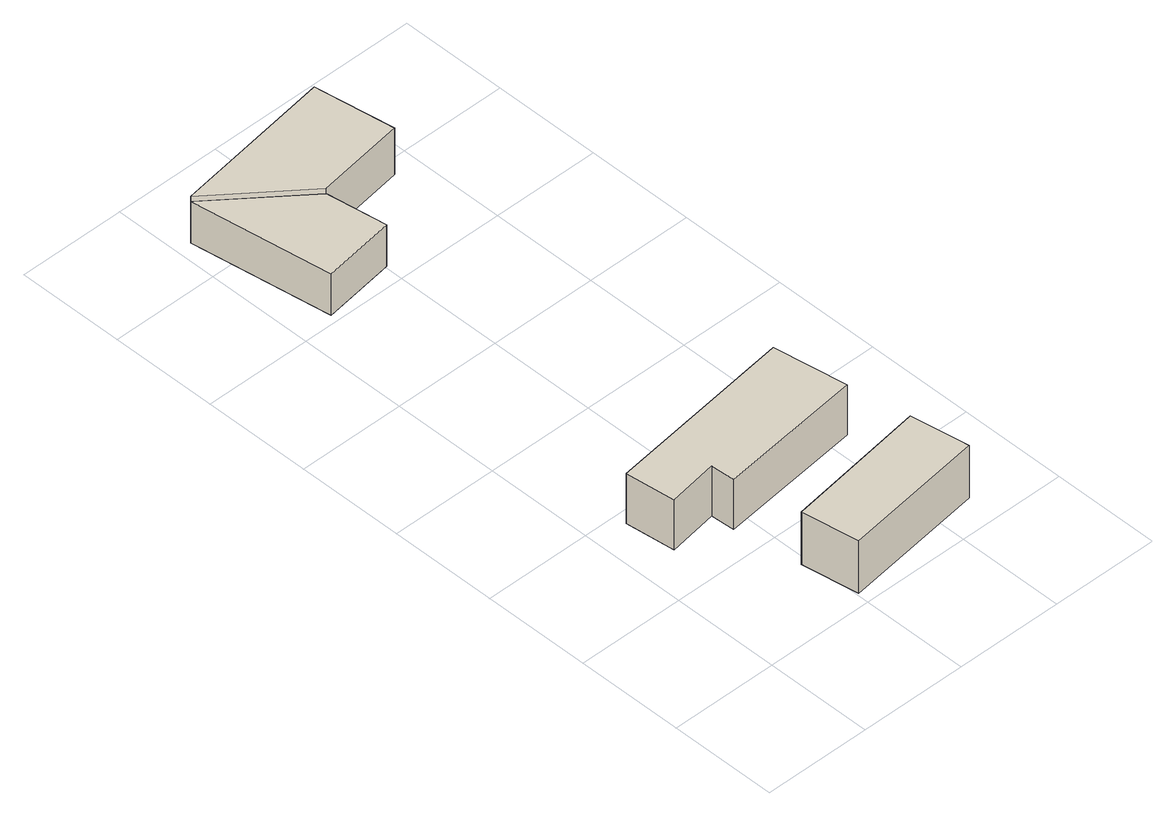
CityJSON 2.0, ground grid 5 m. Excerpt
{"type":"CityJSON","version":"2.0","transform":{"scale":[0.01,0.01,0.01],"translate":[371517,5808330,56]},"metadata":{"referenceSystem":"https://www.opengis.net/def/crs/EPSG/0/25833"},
"CityObjects":{
"building1":{"type":"Building","attributes":{"Gemeindeschluessel":"11000006","BezugspunktDach":"2200","function":"31001_2463","measuredHeight":2.55,"storeysAboveGround":1},"address":[{"country":"Germany","locality":"Berlin","thoroughfareNumber":"28 (3)","thoroughfareName":"Am Waldrand"}],"geometry":[{"type":"Solid","lod":"1","boundaries":[[[[0,1,2,3,4,5]],[[6,7,8,9,10,11]],[[6,11,5,4]],[[7,6,4,3]],[[8,7,3,2]],[[9,8,2,1]],[[10,9,1,0]],[[11,10,0,5]]]]}]},
"building2":{"type":"Building","attributes":{"Gemeindeschluessel":"11000006","BezugspunktDach":"2200","function":"31001_2463","measuredHeight":2.65,"storeysAboveGround":1},"address":[{"country":"Germany","locality":"Berlin","thoroughfareNumber":"28 (2)","thoroughfareName":"Am Waldrand"}],"geometry":[{"type":"Solid","lod":"1","boundaries":[[[[12,13,14,15]],[[16,17,18,19]],[[16,19,15,14]],[[17,16,14,13]],[[18,17,13,12]],[[19,18,12,15]]]]}]},
"building3":{"type":"Building","attributes":{"Gemeindeschluessel":"11000006","function":"31001_1000"},"address":[{"country":"Germany","locality":"Berlin","thoroughfareNumber":"26 (2)","thoroughfareName":"Am Waldrand"}],"children":["building3-1","building3-2"]},
"building3-1":{"type":"BuildingPart","attributes":{"BezugspunktDach":"2200","measuredHeight":2.37,"storeysAboveGround":1},"parents":["building3"],"geometry":[{"type":"MultiSurface","lod":"1","boundaries":[[[20,21,22,23]],[[24,25,26,27]],[[24,27,23,22]],[[25,24,22,21]],[[26,25,21,20]],[[28,29,20,23]],[[27,26,29,28]]]}]},
"building3-2":{"type":"BuildingPart","attributes":{"BezugspunktDach":"2200","measuredHeight":2.12,"storeysAboveGround":1},"parents":["building3"],"geometry":[{"type":"Solid","lod":"1","boundaries":[[[[30,31,29,28]],[[26,32,33,27]],[[32,26,29,31]],[[33,32,31,30]],[[27,33,30,28]],[[27,28,29,26]]]]}]}
},
"vertices":[
[180,708,279],[412,745,279],[418,635,279],[1088,713,279],[1034,1055,279],[154,938,279],[1034,1055,24],[1088,713,24],[418,635,24],[412,745,24],[180,708,24],[154,938,24],
[511,59,284],[1177,150,284],[1134,422,284],[470,324,284],[1134,422,19],[1177,150,19],[511,59,19],[470,324,19],
[397,2799,345],[814,2861,345],[758,3234,345],[4,3122,345],[758,3234,109],[814,2861,109],[397,2799,109],[4,3122,109],[4,3122,320],[397,2799,320],
[101,2468,320],[439,2518,320],[439,2518,109],[101,2468,109]
]}
